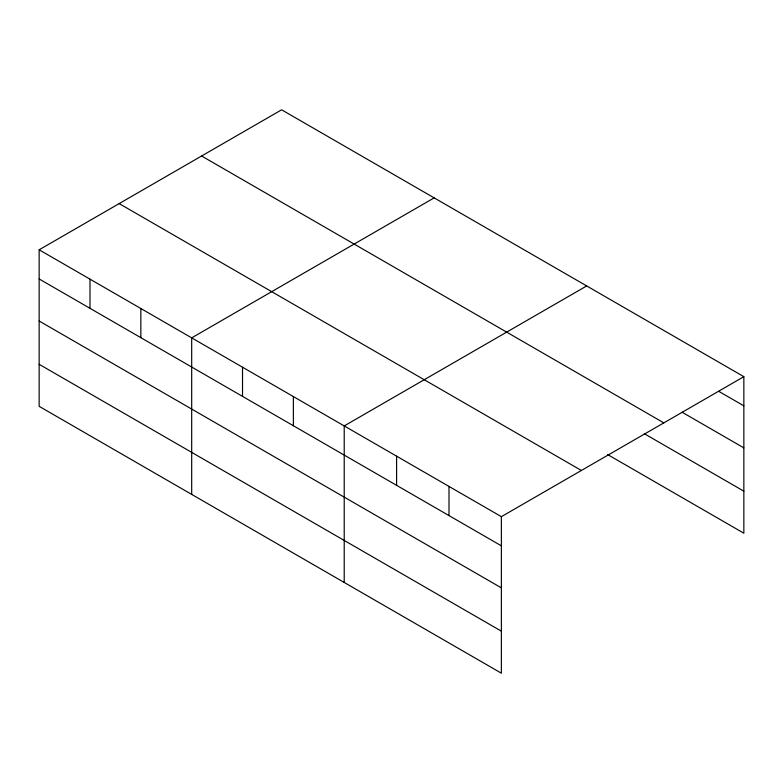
<?xml version="1.0" encoding="UTF-8"?>
<svg xmlns="http://www.w3.org/2000/svg" width="783" height="783" viewBox="0 0 783 783"><rect width="100%" height="100%" fill="white"/><g stroke="black" fill="none" stroke-linecap="round" stroke-linejoin="round"><path stroke-width="1.17" d="M501.374 587.857L501.374 516.663L39.15 249.797L39.15 406.328L501.374 673.194L501.374 587.857L39.15 321.001M607.647 454.571L743.85 533.203L743.85 376.672L281.626 109.806L39.15 249.797M434.164 197.874L191.688 337.864L191.688 494.396M586.692 285.932L344.217 425.923L344.217 582.464M501.374 516.663L743.85 376.672M718.706 391.314L743.85 405.839M682.032 412.181L743.85 447.866M201.613 156.003L663.837 422.869M644.321 433.704L743.85 491.176M119.163 203.6L581.387 470.466M39.15 278.963L501.374 545.829M39.15 364.301L501.374 631.167M448.992 486.419L448.992 515.586M396.599 456.176L396.599 485.343M293.371 396.57L293.371 425.737M242.524 367.217L242.524 396.384M140.842 308.512L140.842 337.679M89.996 279.149L89.996 308.316"/></g></svg>
